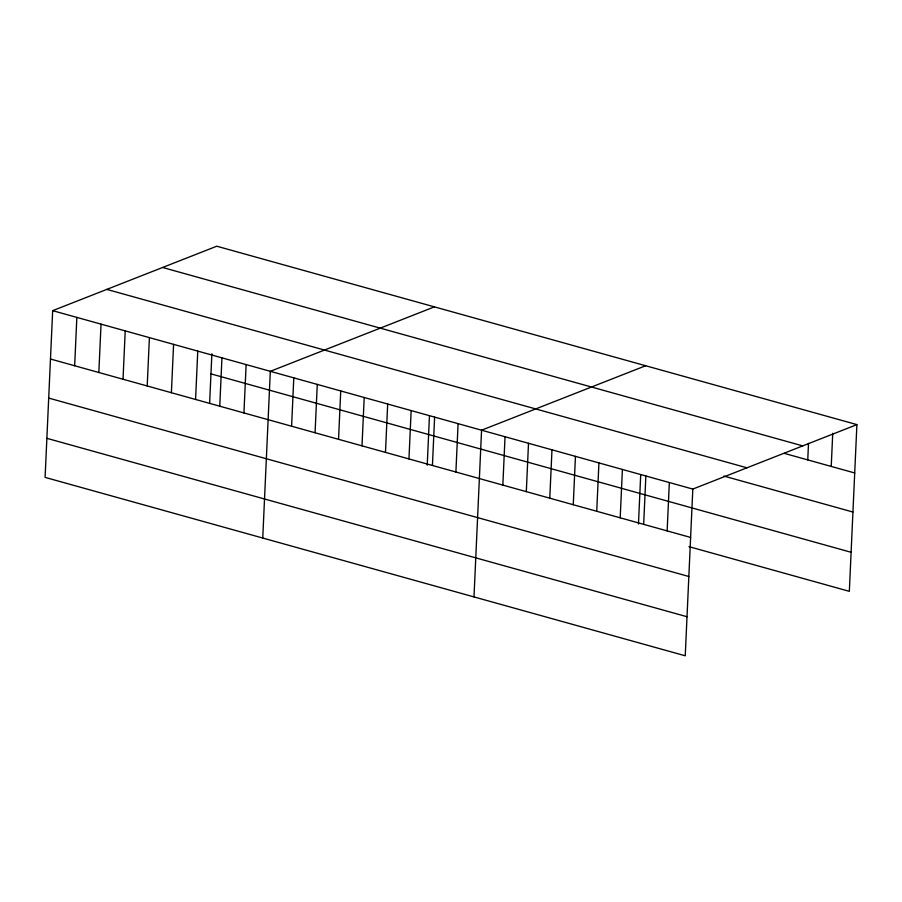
<?xml version="1.0" encoding="UTF-8"?>
<svg xmlns="http://www.w3.org/2000/svg" width="902" height="902" viewBox="0 0 902 902"><rect width="100%" height="100%" fill="white"/><g stroke="black" fill="none" stroke-linecap="round" stroke-linejoin="round"><path stroke-width="1.35" d="M856.9 424.617L216.762 246.212L52.666 310.66L45.1 477.383L685.238 655.788L692.815 489.076L856.9 424.617L849.334 591.34L688.936 546.635M74.663 365.761L76.85 317.403M98.837 372.503L101.035 324.145M123.022 379.246L125.22 330.887M147.206 385.977L149.405 337.619M171.391 392.72L173.59 344.361M195.576 399.462L197.763 351.103M209.636 403.16L211.88 353.742M219.761 406.204L221.948 357.846M243.935 412.947L246.133 364.588M262.753 538.043L270.318 371.32L434.403 306.872M291.594 426.229L293.793 377.87M315.069 432.768L317.267 384.41M338.543 439.308L340.73 390.949M362.006 445.847L364.205 397.489M385.481 452.387L387.68 404.028M408.956 458.938L411.154 410.579M427.221 465.218L429.465 415.743M432.43 465.477L434.617 417.119M455.893 472.017L458.092 423.658M473.99 596.921L481.567 430.198L645.652 365.75M502.842 485.096L505.041 436.737M526.317 491.646L528.504 443.288M549.78 498.186L551.979 449.827M573.255 504.725L575.453 456.367M596.729 511.265L598.928 462.906M620.204 517.804L622.391 469.446M638.458 524.096L640.713 474.621M643.667 524.355L645.866 475.997M667.142 530.895L669.34 482.536M807.764 459.896L808.508 443.31M831.227 466.435L832.738 433.276M162.608 267.477L802.746 445.892M784.289 453.356L854.701 472.975M106.819 289.395L746.957 467.811M723.832 476.053L852.931 512.032M52.666 310.66L692.815 489.076M210.967 373.868L851.105 552.283M50.478 359.019L690.616 537.434M48.697 398.075L688.846 576.491M46.87 438.327L687.02 616.731"/></g></svg>
